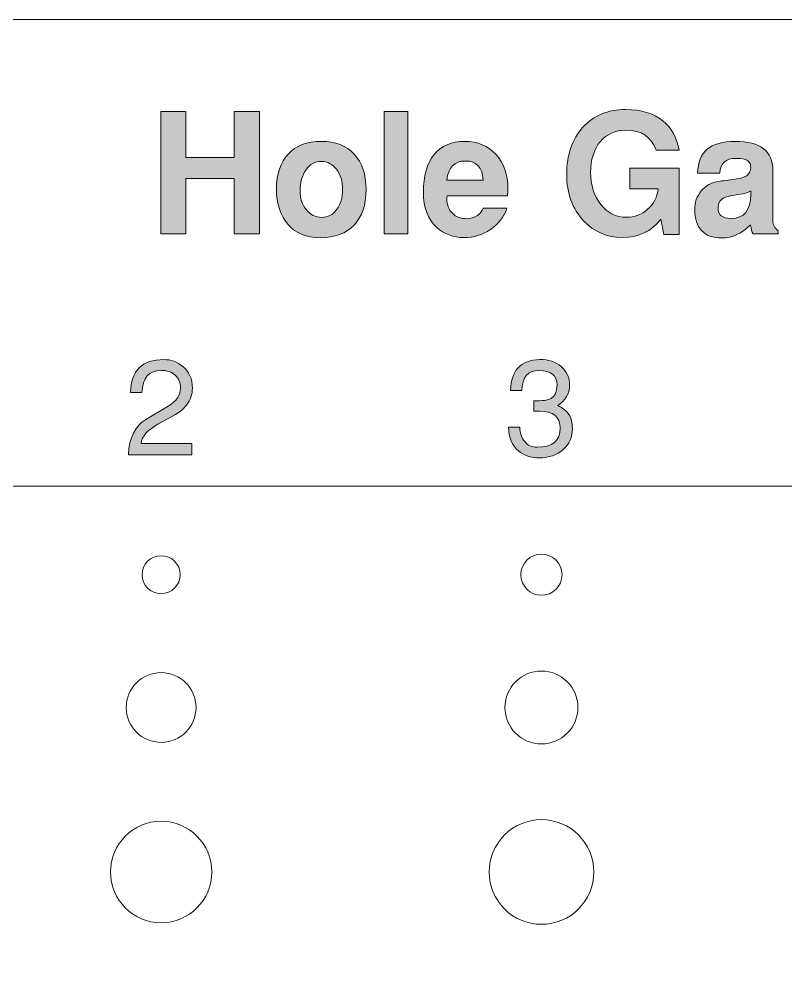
# Model space of a CAD drawing. Header units: inches. Extents: x 1.04 to 10.11, y -6.95 to -1.5.
# Drawn here: x 6.24 to 7.192, y -2.713 to -1.51 of the extents above; entities that cross this region are included whole.
import ezdxf

# ---------------------------------------------------------------- set-up
doc = ezdxf.new("R2010")
doc.units = ezdxf.units.IN
doc.header["$MEASUREMENT"] = 0
doc.layers.add('Layer 1', color=7, linetype='Continuous')

# ---------------------------------------------------------------- blocks, each defined once
blk = doc.blocks.new('block 105')
at = {"layer": 'Layer 1', "true_color": 0xed1f24}
h = blk.add_hatch(color=240, dxfattribs=at)
h.dxf.hatch_style = 2
edge = h.paths.add_edge_path()
edge.add_spline(control_points=[(6.4553, -1.9682), (6.4553, -1.9759), (6.4528, -1.9829), (6.4478, -1.9894), (6.4441, -1.9941), (6.4396, -1.9979), (6.4343, -2.0009), (6.4343, -2.0009), (6.4123, -2.0131), (6.4123, -2.0131), (6.3997, -2.0201), (6.3928, -2.028), (6.3915, -2.0369), (6.3915, -2.0369), (6.4544, -2.0369), (6.4544, -2.0369), (6.4544, -2.0369), (6.4544, -2.0509), (6.4544, -2.0509), (6.4544, -2.0509), (6.3758, -2.0509), (6.3758, -2.0509), (6.3768, -2.0298), (6.384, -2.0152), (6.3974, -2.0071), (6.3974, -2.0071), (6.4253, -1.9904), (6.4253, -1.9904), (6.4354, -1.9844), (6.4405, -1.977), (6.4405, -1.9682), (6.4405, -1.9614), (6.4383, -1.9561), (6.434, -1.9521), (6.4296, -1.9481), (6.4237, -1.9461), (6.4163, -1.9461), (6.4015, -1.9461), (6.3936, -1.9553), (6.3926, -1.9737), (6.3926, -1.9737), (6.3786, -1.9737), (6.3786, -1.9737), (6.379, -1.9464), (6.3927, -1.9327), (6.4198, -1.9327), (6.4287, -1.9327), (6.4365, -1.9355), (6.4433, -1.9411), (6.4513, -1.9476), (6.4553, -1.9567), (6.4553, -1.9682)], knot_values=[0, 0, 0, 0, 1, 1, 1, 2, 2, 2, 3, 3, 3, 4, 4, 4, 5, 5, 5, 6, 6, 6, 7, 7, 7, 8, 8, 8, 9, 9, 9, 10, 10, 10, 11, 11, 11, 12, 12, 12, 13, 13, 13, 14, 14, 14, 15, 15, 15, 16, 16, 16, 17, 17, 17, 17], degree=3, periodic=1)
at = {"layer": 'Layer 1', "lineweight": 0}
blk.add_open_spline([(6.4553, -1.9682), (6.4553, -1.9759), (6.4528, -1.9829), (6.4478, -1.9894), (6.4441, -1.9941), (6.4396, -1.9979), (6.4343, -2.0009), (6.4343, -2.0009), (6.4123, -2.0131), (6.4123, -2.0131), (6.3997, -2.0201), (6.3928, -2.028), (6.3915, -2.0369), (6.3915, -2.0369), (6.4544, -2.0369), (6.4544, -2.0369), (6.4544, -2.0369), (6.4544, -2.0509), (6.4544, -2.0509), (6.4544, -2.0509), (6.3758, -2.0509), (6.3758, -2.0509), (6.3768, -2.0298), (6.384, -2.0152), (6.3974, -2.0071), (6.3974, -2.0071), (6.4253, -1.9904), (6.4253, -1.9904), (6.4354, -1.9844), (6.4405, -1.977), (6.4405, -1.9682), (6.4405, -1.9614), (6.4383, -1.9561), (6.434, -1.9521), (6.4296, -1.9481), (6.4237, -1.9461), (6.4163, -1.9461), (6.4015, -1.9461), (6.3936, -1.9553), (6.3926, -1.9737), (6.3926, -1.9737), (6.3786, -1.9737), (6.3786, -1.9737), (6.379, -1.9464), (6.3927, -1.9327), (6.4198, -1.9327), (6.4287, -1.9327), (6.4365, -1.9355), (6.4433, -1.9411), (6.4513, -1.9476), (6.4553, -1.9567), (6.4553, -1.9682)], degree=3, knots=[0, 0, 0, 0, 1, 1, 1, 2, 2, 2, 3, 3, 3, 4, 4, 4, 5, 5, 5, 6, 6, 6, 7, 7, 7, 8, 8, 8, 9, 9, 9, 10, 10, 10, 11, 11, 11, 12, 12, 12, 13, 13, 13, 14, 14, 14, 15, 15, 15, 16, 16, 16, 17, 17, 17, 17], dxfattribs=at)
blk = doc.blocks.new('block 104')
at = {"layer": 'Layer 1'}
blk.add_blockref('block 105', (0, 0), dxfattribs=at)
blk = doc.blocks.new('block 107')
at = {"layer": 'Layer 1', "true_color": 0xed1f24}
h = blk.add_hatch(color=240, dxfattribs=at)
h.dxf.hatch_style = 2
edge = h.paths.add_edge_path()
edge.add_spline(control_points=[(6.9271, -2.0181), (6.9271, -2.0288), (6.9233, -2.0376), (6.9156, -2.0445), (6.908, -2.0513), (6.8982, -2.0547), (6.8862, -2.0547), (6.8758, -2.0547), (6.8671, -2.0518), (6.8602, -2.0461), (6.8521, -2.0393), (6.848, -2.0294), (6.8479, -2.0166), (6.8479, -2.0166), (6.8619, -2.0166), (6.8619, -2.0166), (6.862, -2.0239), (6.864, -2.0299), (6.8679, -2.0346), (6.8718, -2.0392), (6.8769, -2.0416), (6.8834, -2.0416), (6.9024, -2.0416), (6.9119, -2.0336), (6.9119, -2.0177), (6.9119, -2.0037), (6.9034, -1.9967), (6.8864, -1.9967), (6.8843, -1.9967), (6.882, -1.9967), (6.8794, -1.9967), (6.8794, -1.9967), (6.8794, -1.9841), (6.8794, -1.9841), (6.8895, -1.9841), (6.8965, -1.9831), (6.9002, -1.9811), (6.9054, -1.9783), (6.9081, -1.9726), (6.9081, -1.9641), (6.9081, -1.9522), (6.9006, -1.9462), (6.8856, -1.9462), (6.8718, -1.9462), (6.8647, -1.9545), (6.8642, -1.9711), (6.8642, -1.9711), (6.8504, -1.9711), (6.8504, -1.9711), (6.8512, -1.9458), (6.8633, -1.9331), (6.8867, -1.9327), (6.8975, -1.9325), (6.9063, -1.9354), (6.9132, -1.9413), (6.9201, -1.9473), (6.9236, -1.9551), (6.9236, -1.9649), (6.9236, -1.9751), (6.9187, -1.9834), (6.9089, -1.9897), (6.9154, -1.9929), (6.9201, -1.9967), (6.9229, -2.0011), (6.9257, -2.0054), (6.9271, -2.0111), (6.9271, -2.0181)], knot_values=[0, 0, 0, 0, 1, 1, 1, 2, 2, 2, 3, 3, 3, 4, 4, 4, 5, 5, 5, 6, 6, 6, 7, 7, 7, 8, 8, 8, 9, 9, 9, 10, 10, 10, 11, 11, 11, 12, 12, 12, 13, 13, 13, 14, 14, 14, 15, 15, 15, 16, 16, 16, 17, 17, 17, 18, 18, 18, 19, 19, 19, 20, 20, 20, 21, 21, 21, 22, 22, 22, 22], degree=3, periodic=1)
at = {"layer": 'Layer 1', "lineweight": 0}
blk.add_open_spline([(6.9271, -2.0181), (6.9271, -2.0288), (6.9233, -2.0376), (6.9156, -2.0445), (6.908, -2.0513), (6.8982, -2.0547), (6.8862, -2.0547), (6.8758, -2.0547), (6.8671, -2.0518), (6.8602, -2.0461), (6.8521, -2.0393), (6.848, -2.0294), (6.8479, -2.0166), (6.8479, -2.0166), (6.8619, -2.0166), (6.8619, -2.0166), (6.862, -2.0239), (6.864, -2.0299), (6.8679, -2.0346), (6.8718, -2.0392), (6.8769, -2.0416), (6.8834, -2.0416), (6.9024, -2.0416), (6.9119, -2.0336), (6.9119, -2.0177), (6.9119, -2.0037), (6.9034, -1.9967), (6.8864, -1.9967), (6.8843, -1.9967), (6.882, -1.9967), (6.8794, -1.9967), (6.8794, -1.9967), (6.8794, -1.9841), (6.8794, -1.9841), (6.8895, -1.9841), (6.8965, -1.9831), (6.9002, -1.9811), (6.9054, -1.9783), (6.9081, -1.9726), (6.9081, -1.9641), (6.9081, -1.9522), (6.9006, -1.9462), (6.8856, -1.9462), (6.8718, -1.9462), (6.8647, -1.9545), (6.8642, -1.9711), (6.8642, -1.9711), (6.8504, -1.9711), (6.8504, -1.9711), (6.8512, -1.9458), (6.8633, -1.9331), (6.8867, -1.9327), (6.8975, -1.9325), (6.9063, -1.9354), (6.9132, -1.9413), (6.9201, -1.9473), (6.9236, -1.9551), (6.9236, -1.9649), (6.9236, -1.9751), (6.9187, -1.9834), (6.9089, -1.9897), (6.9154, -1.9929), (6.9201, -1.9967), (6.9229, -2.0011), (6.9257, -2.0054), (6.9271, -2.0111), (6.9271, -2.0181)], degree=3, knots=[0, 0, 0, 0, 1, 1, 1, 2, 2, 2, 3, 3, 3, 4, 4, 4, 5, 5, 5, 6, 6, 6, 7, 7, 7, 8, 8, 8, 9, 9, 9, 10, 10, 10, 11, 11, 11, 12, 12, 12, 13, 13, 13, 14, 14, 14, 15, 15, 15, 16, 16, 16, 17, 17, 17, 18, 18, 18, 19, 19, 19, 20, 20, 20, 21, 21, 21, 22, 22, 22, 22], dxfattribs=at)
blk = doc.blocks.new('block 106')
at = {"layer": 'Layer 1'}
blk.add_blockref('block 107', (0, 0), dxfattribs=at)
blk = doc.blocks.new('block 130')
at = {"layer": 'Layer 1', "lineweight": 0}
blk.add_open_spline([(6.9143, -2.1999), (6.9143, -2.1858), (6.9029, -2.1743), (6.8887, -2.1743), (6.8746, -2.1743), (6.8631, -2.1858), (6.8631, -2.1999), (6.8631, -2.214), (6.8746, -2.2255), (6.8887, -2.2255), (6.9029, -2.2255), (6.9143, -2.214), (6.9143, -2.1999)], degree=3, knots=[0, 0, 0, 0, 1, 1, 1, 2, 2, 2, 3, 3, 3, 4, 4, 4, 4], dxfattribs=at)
blk = doc.blocks.new('block 131')
at = {"layer": 'Layer 1', "lineweight": 0}
blk.add_open_spline([(6.4401, -2.1999), (6.4401, -2.1868), (6.4295, -2.1763), (6.4164, -2.1763), (6.4034, -2.1763), (6.3928, -2.1868), (6.3928, -2.1999), (6.3928, -2.2129), (6.4034, -2.2235), (6.4164, -2.2235), (6.4295, -2.2235), (6.4401, -2.2129), (6.4401, -2.1999)], degree=3, knots=[0, 0, 0, 0, 1, 1, 1, 2, 2, 2, 3, 3, 3, 4, 4, 4, 4], dxfattribs=at)
blk = doc.blocks.new('block 142')
at = {"layer": 'Layer 1', "lineweight": 0}
blk.add_open_spline([(6.934, -2.3648), (6.934, -2.3398), (6.9137, -2.3195), (6.8887, -2.3195), (6.8637, -2.3195), (6.8434, -2.3398), (6.8434, -2.3648), (6.8434, -2.3898), (6.8637, -2.4101), (6.8887, -2.4101), (6.9137, -2.4101), (6.934, -2.3898), (6.934, -2.3648)], degree=3, knots=[0, 0, 0, 0, 1, 1, 1, 2, 2, 2, 3, 3, 3, 4, 4, 4, 4], dxfattribs=at)
blk = doc.blocks.new('block 143')
at = {"layer": 'Layer 1', "lineweight": 0}
blk.add_open_spline([(6.4598, -2.3648), (6.4598, -2.3409), (6.4404, -2.3215), (6.4165, -2.3215), (6.3925, -2.3215), (6.3731, -2.3409), (6.3731, -2.3648), (6.3731, -2.3887), (6.3925, -2.4081), (6.4165, -2.4081), (6.4404, -2.4081), (6.4598, -2.3887), (6.4598, -2.3648)], degree=3, knots=[0, 0, 0, 0, 1, 1, 1, 2, 2, 2, 3, 3, 3, 4, 4, 4, 4], dxfattribs=at)
blk = doc.blocks.new('block 154')
at = {"layer": 'Layer 1', "lineweight": 0}
blk.add_open_spline([(6.9537, -2.5691), (6.9537, -2.5332), (6.9246, -2.5041), (6.8887, -2.5041), (6.8529, -2.5041), (6.8238, -2.5332), (6.8238, -2.5691), (6.8238, -2.605), (6.8529, -2.6341), (6.8887, -2.6341), (6.9246, -2.6341), (6.9537, -2.605), (6.9537, -2.5691)], degree=3, knots=[0, 0, 0, 0, 1, 1, 1, 2, 2, 2, 3, 3, 3, 4, 4, 4, 4], dxfattribs=at)
blk = doc.blocks.new('block 155')
at = {"layer": 'Layer 1', "lineweight": 0}
blk.add_open_spline([(6.4794, -2.5691), (6.4794, -2.5343), (6.4512, -2.5061), (6.4165, -2.5061), (6.3817, -2.5061), (6.3535, -2.5343), (6.3535, -2.5691), (6.3535, -2.6039), (6.3817, -2.6321), (6.4165, -2.6321), (6.4512, -2.6321), (6.4794, -2.6039), (6.4794, -2.5691)], degree=3, knots=[0, 0, 0, 0, 1, 1, 1, 2, 2, 2, 3, 3, 3, 4, 4, 4, 4], dxfattribs=at)
blk = doc.blocks.new('block 269')
at = {"layer": 'Layer 1', "true_color": 0xed1f24}
h = blk.add_hatch(color=240, dxfattribs=at)
h.dxf.hatch_style = 2
edge = h.paths.add_edge_path()
edge.add_spline(control_points=[(7.0596, -1.7772), (7.0596, -1.7772), (7.0407, -1.7772), (7.0407, -1.7772), (7.0407, -1.7772), (7.0369, -1.7584), (7.0369, -1.7584), (7.0255, -1.7736), (7.0095, -1.7811), (6.9888, -1.7811), (6.9701, -1.7811), (6.9541, -1.7742), (6.9411, -1.7603), (6.9271, -1.7454), (6.9201, -1.7263), (6.9201, -1.7028), (6.9201, -1.6784), (6.9268, -1.6588), (6.9402, -1.6442), (6.9536, -1.6295), (6.9713, -1.6222), (6.9934, -1.6222), (7.0126, -1.6222), (7.0279, -1.6268), (7.0394, -1.6361), (7.0503, -1.6449), (7.057, -1.6571), (7.0596, -1.6728), (7.0596, -1.6728), (7.031, -1.6728), (7.031, -1.6728), (7.0253, -1.6561), (7.0128, -1.6478), (6.9935, -1.6478), (6.9802, -1.6478), (6.9697, -1.6526), (6.9617, -1.6621), (6.9538, -1.6715), (6.9498, -1.6843), (6.9498, -1.7002), (6.9498, -1.7163), (6.954, -1.7296), (6.9624, -1.7401), (6.9707, -1.7507), (6.9813, -1.7559), (6.9941, -1.7559), (7.0043, -1.7559), (7.0131, -1.7526), (7.0206, -1.746), (7.0282, -1.7394), (7.0325, -1.7309), (7.0336, -1.7207), (7.0336, -1.7207), (6.9986, -1.7207), (6.9986, -1.7207), (6.9986, -1.7207), (6.9986, -1.6949), (6.9986, -1.6949), (6.9986, -1.6949), (7.0596, -1.6949), (7.0596, -1.6949), (7.0596, -1.6949), (7.0596, -1.7772), (7.0596, -1.7772)], knot_values=[0, 0, 0, 0, 1, 1, 1, 2, 2, 2, 3, 3, 3, 4, 4, 4, 5, 5, 5, 6, 6, 6, 7, 7, 7, 8, 8, 8, 9, 9, 9, 10, 10, 10, 11, 11, 11, 12, 12, 12, 13, 13, 13, 14, 14, 14, 15, 15, 15, 16, 16, 16, 17, 17, 17, 18, 18, 18, 19, 19, 19, 20, 20, 20, 21, 21, 21, 21], degree=3, periodic=1)
h = blk.add_hatch(color=240, dxfattribs=at)
h.dxf.hatch_style = 2
h.paths.add_polyline_path([(6.5386, -1.7766), (6.5073, -1.7766), (6.5073, -1.7078), (6.4471, -1.7078), (6.4471, -1.7766), (6.4159, -1.7766), (6.4159, -1.6247), (6.4471, -1.6247), (6.4471, -1.6818), (6.5073, -1.6818), (6.5073, -1.6247), (6.5386, -1.6247)])
h = blk.add_hatch(color=240, dxfattribs=at)
h.dxf.hatch_style = 2
h.paths.add_polyline_path([(6.7228, -1.7766), (6.6936, -1.7766), (6.6936, -1.6247), (6.7228, -1.6247)])
h = blk.add_hatch(color=240, dxfattribs=at)
h.dxf.hatch_style = 2
edge = h.paths.add_edge_path()
edge.add_spline(control_points=[(6.6709, -1.7216), (6.6709, -1.7406), (6.6659, -1.7553), (6.656, -1.7657), (6.6461, -1.7761), (6.6321, -1.7814), (6.614, -1.7814), (6.5972, -1.7814), (6.5839, -1.7759), (6.5742, -1.7651), (6.5645, -1.7543), (6.5596, -1.7395), (6.5596, -1.7207), (6.5596, -1.7023), (6.5645, -1.6878), (6.5742, -1.6774), (6.5839, -1.667), (6.5976, -1.6618), (6.6153, -1.6618), (6.6328, -1.6618), (6.6464, -1.667), (6.6562, -1.6776), (6.666, -1.6882), (6.6709, -1.7028), (6.6709, -1.7216)], knot_values=[0, 0, 0, 0, 1, 1, 1, 2, 2, 2, 3, 3, 3, 4, 4, 4, 5, 5, 5, 6, 6, 6, 7, 7, 7, 8, 8, 8, 8], degree=3, periodic=1)
edge = h.paths.add_edge_path()
edge.add_spline(control_points=[(6.6417, -1.7217), (6.6417, -1.7113), (6.6392, -1.7028), (6.6342, -1.6963), (6.6292, -1.6898), (6.6229, -1.6866), (6.6153, -1.6866), (6.6076, -1.6866), (6.6013, -1.69), (6.5964, -1.6969), (6.5915, -1.7039), (6.589, -1.7127), (6.589, -1.7235), (6.589, -1.7325), (6.5916, -1.7402), (6.5968, -1.7466), (6.602, -1.753), (6.6083, -1.7561), (6.6157, -1.7561), (6.6233, -1.7561), (6.6296, -1.7529), (6.6344, -1.7465), (6.6393, -1.74), (6.6417, -1.7318), (6.6417, -1.7217)], knot_values=[0, 0, 0, 0, 1, 1, 1, 2, 2, 2, 3, 3, 3, 4, 4, 4, 5, 5, 5, 6, 6, 6, 7, 7, 7, 8, 8, 8, 8], degree=3, periodic=1)
h = blk.add_hatch(color=240, dxfattribs=at)
h.dxf.hatch_style = 2
edge = h.paths.add_edge_path()
edge.add_spline(control_points=[(6.8471, -1.7203), (6.8471, -1.7236), (6.8469, -1.7266), (6.8465, -1.7293), (6.8465, -1.7293), (6.7717, -1.7293), (6.7717, -1.7293), (6.7714, -1.7301), (6.7713, -1.7314), (6.7713, -1.7332), (6.7713, -1.7406), (6.7736, -1.7465), (6.7781, -1.751), (6.7826, -1.7556), (6.7886, -1.7578), (6.7959, -1.7578), (6.8007, -1.7578), (6.8051, -1.7564), (6.8093, -1.7536), (6.813, -1.751), (6.8153, -1.748), (6.8163, -1.7447), (6.8163, -1.7447), (6.8459, -1.7447), (6.8459, -1.7447), (6.842, -1.7557), (6.8352, -1.7645), (6.8254, -1.7711), (6.8156, -1.7778), (6.8046, -1.7811), (6.7925, -1.7811), (6.7791, -1.7811), (6.7678, -1.7769), (6.7586, -1.7684), (6.7476, -1.7583), (6.7421, -1.7438), (6.7421, -1.7249), (6.7421, -1.7046), (6.7465, -1.689), (6.7554, -1.6781), (6.7642, -1.6672), (6.7768, -1.6618), (6.7934, -1.6618), (6.8095, -1.6618), (6.8225, -1.6671), (6.8323, -1.6779), (6.8422, -1.6887), (6.8471, -1.7028), (6.8471, -1.7203)], knot_values=[0, 0, 0, 0, 1, 1, 1, 2, 2, 2, 3, 3, 3, 4, 4, 4, 5, 5, 5, 6, 6, 6, 7, 7, 7, 8, 8, 8, 9, 9, 9, 10, 10, 10, 11, 11, 11, 12, 12, 12, 13, 13, 13, 14, 14, 14, 15, 15, 15, 16, 16, 16, 16], degree=3, periodic=1)
edge = h.paths.add_edge_path()
edge.add_spline(control_points=[(6.8163, -1.7097), (6.8155, -1.694), (6.8082, -1.6861), (6.7944, -1.6861), (6.7806, -1.6861), (6.7728, -1.694), (6.7713, -1.7097), (6.7713, -1.7097), (6.8163, -1.7097), (6.8163, -1.7097)], knot_values=[0, 0, 0, 0, 1, 1, 1, 2, 2, 2, 3, 3, 3, 3], degree=3, periodic=1)
h = blk.add_hatch(color=240, dxfattribs=at)
h.dxf.hatch_style = 2
edge = h.paths.add_edge_path()
edge.add_spline(control_points=[(7.1825, -1.7766), (7.1825, -1.7766), (7.1515, -1.7766), (7.1515, -1.7766), (7.1501, -1.7743), (7.1491, -1.7707), (7.1484, -1.7655), (7.1377, -1.7762), (7.1257, -1.7816), (7.1123, -1.7816), (7.1015, -1.7816), (7.0932, -1.7785), (7.0876, -1.7725), (7.0819, -1.7665), (7.079, -1.7579), (7.079, -1.7468), (7.079, -1.7376), (7.0817, -1.7298), (7.0871, -1.7232), (7.0925, -1.7167), (7.0998, -1.7127), (7.109, -1.7114), (7.1133, -1.7108), (7.1206, -1.7098), (7.1309, -1.7084), (7.137, -1.7075), (7.1414, -1.706), (7.1441, -1.704), (7.1468, -1.7019), (7.1483, -1.6987), (7.1486, -1.6943), (7.149, -1.6866), (7.143, -1.6828), (7.1305, -1.6828), (7.1174, -1.6828), (7.1107, -1.6889), (7.1103, -1.7011), (7.1103, -1.7011), (7.0825, -1.7011), (7.0825, -1.7011), (7.0831, -1.6878), (7.0871, -1.6779), (7.0945, -1.6715), (7.102, -1.665), (7.1136, -1.6618), (7.1294, -1.6618), (7.1605, -1.6618), (7.1761, -1.6738), (7.1761, -1.6978), (7.1761, -1.6978), (7.1761, -1.7601), (7.1761, -1.7601), (7.1761, -1.765), (7.1782, -1.7692), (7.1825, -1.7728), (7.1825, -1.7728), (7.1825, -1.7766), (7.1825, -1.7766)], knot_values=[0, 0, 0, 0, 1, 1, 1, 2, 2, 2, 3, 3, 3, 4, 4, 4, 5, 5, 5, 6, 6, 6, 7, 7, 7, 8, 8, 8, 9, 9, 9, 10, 10, 10, 11, 11, 11, 12, 12, 12, 13, 13, 13, 14, 14, 14, 15, 15, 15, 16, 16, 16, 17, 17, 17, 18, 18, 18, 19, 19, 19, 19], degree=3, periodic=1)
edge = h.paths.add_edge_path()
edge.add_spline(control_points=[(7.1486, -1.7274), (7.1486, -1.7274), (7.1486, -1.723), (7.1486, -1.723), (7.1444, -1.7254), (7.1401, -1.7268), (7.1358, -1.7274), (7.1256, -1.7286), (7.1188, -1.7302), (7.1153, -1.732), (7.1104, -1.7343), (7.108, -1.7385), (7.108, -1.7445), (7.108, -1.7531), (7.1133, -1.7574), (7.1241, -1.7574), (7.1404, -1.7574), (7.1486, -1.7474), (7.1486, -1.7274)], knot_values=[0, 0, 0, 0, 1, 1, 1, 2, 2, 2, 3, 3, 3, 4, 4, 4, 5, 5, 5, 6, 6, 6, 6], degree=3, periodic=1)
at = {"layer": 'Layer 1', "lineweight": 0}
for points in [[(6.5386, -1.7766), (6.5073, -1.7766), (6.5073, -1.7078), (6.4471, -1.7078), (6.4471, -1.7766), (6.4159, -1.7766), (6.4159, -1.6247), (6.4471, -1.6247), (6.4471, -1.6818), (6.5073, -1.6818), (6.5073, -1.6247), (6.5386, -1.6247), (6.5386, -1.7766)], [(6.7228, -1.7766), (6.6936, -1.7766), (6.6936, -1.6247), (6.7228, -1.6247), (6.7228, -1.7766)]]:
    blk.add_lwpolyline(points, dxfattribs=at)
for points, knots in [([(7.0596, -1.7772), (7.0596, -1.7772), (7.0407, -1.7772), (7.0407, -1.7772), (7.0407, -1.7772), (7.0369, -1.7584), (7.0369, -1.7584), (7.0255, -1.7736), (7.0095, -1.7811), (6.9888, -1.7811), (6.9701, -1.7811), (6.9541, -1.7742), (6.9411, -1.7603), (6.9271, -1.7454), (6.9201, -1.7263), (6.9201, -1.7028), (6.9201, -1.6784), (6.9268, -1.6588), (6.9402, -1.6442), (6.9536, -1.6295), (6.9713, -1.6222), (6.9934, -1.6222), (7.0126, -1.6222), (7.0279, -1.6268), (7.0394, -1.6361), (7.0503, -1.6449), (7.057, -1.6571), (7.0596, -1.6728), (7.0596, -1.6728), (7.031, -1.6728), (7.031, -1.6728), (7.0253, -1.6561), (7.0128, -1.6478), (6.9935, -1.6478), (6.9802, -1.6478), (6.9697, -1.6526), (6.9617, -1.6621), (6.9538, -1.6715), (6.9498, -1.6843), (6.9498, -1.7002), (6.9498, -1.7163), (6.954, -1.7296), (6.9624, -1.7401), (6.9707, -1.7507), (6.9813, -1.7559), (6.9941, -1.7559), (7.0043, -1.7559), (7.0131, -1.7526), (7.0206, -1.746), (7.0282, -1.7394), (7.0325, -1.7309), (7.0336, -1.7207), (7.0336, -1.7207), (6.9986, -1.7207), (6.9986, -1.7207), (6.9986, -1.7207), (6.9986, -1.6949), (6.9986, -1.6949), (6.9986, -1.6949), (7.0596, -1.6949), (7.0596, -1.6949), (7.0596, -1.6949), (7.0596, -1.7772), (7.0596, -1.7772)], [0, 0, 0, 0, 1, 1, 1, 2, 2, 2, 3, 3, 3, 4, 4, 4, 5, 5, 5, 6, 6, 6, 7, 7, 7, 8, 8, 8, 9, 9, 9, 10, 10, 10, 11, 11, 11, 12, 12, 12, 13, 13, 13, 14, 14, 14, 15, 15, 15, 16, 16, 16, 17, 17, 17, 18, 18, 18, 19, 19, 19, 20, 20, 20, 21, 21, 21, 21]), ([(6.6709, -1.7216), (6.6709, -1.7406), (6.6659, -1.7553), (6.656, -1.7657), (6.6461, -1.7761), (6.6321, -1.7814), (6.614, -1.7814), (6.5972, -1.7814), (6.5839, -1.7759), (6.5742, -1.7651), (6.5645, -1.7543), (6.5596, -1.7395), (6.5596, -1.7207), (6.5596, -1.7023), (6.5645, -1.6878), (6.5742, -1.6774), (6.5839, -1.667), (6.5976, -1.6618), (6.6153, -1.6618), (6.6328, -1.6618), (6.6464, -1.667), (6.6562, -1.6776), (6.666, -1.6882), (6.6709, -1.7028), (6.6709, -1.7216)], [0, 0, 0, 0, 1, 1, 1, 2, 2, 2, 3, 3, 3, 4, 4, 4, 5, 5, 5, 6, 6, 6, 7, 7, 7, 8, 8, 8, 8]), ([(6.8471, -1.7203), (6.8471, -1.7236), (6.8469, -1.7266), (6.8465, -1.7293), (6.8465, -1.7293), (6.7717, -1.7293), (6.7717, -1.7293), (6.7714, -1.7301), (6.7713, -1.7314), (6.7713, -1.7332), (6.7713, -1.7406), (6.7736, -1.7465), (6.7781, -1.751), (6.7826, -1.7556), (6.7886, -1.7578), (6.7959, -1.7578), (6.8007, -1.7578), (6.8051, -1.7564), (6.8093, -1.7536), (6.813, -1.751), (6.8153, -1.748), (6.8163, -1.7447), (6.8163, -1.7447), (6.8459, -1.7447), (6.8459, -1.7447), (6.842, -1.7557), (6.8352, -1.7645), (6.8254, -1.7711), (6.8156, -1.7778), (6.8046, -1.7811), (6.7925, -1.7811), (6.7791, -1.7811), (6.7678, -1.7769), (6.7586, -1.7684), (6.7476, -1.7583), (6.7421, -1.7438), (6.7421, -1.7249), (6.7421, -1.7046), (6.7465, -1.689), (6.7554, -1.6781), (6.7642, -1.6672), (6.7768, -1.6618), (6.7934, -1.6618), (6.8095, -1.6618), (6.8225, -1.6671), (6.8323, -1.6779), (6.8422, -1.6887), (6.8471, -1.7028), (6.8471, -1.7203)], [0, 0, 0, 0, 1, 1, 1, 2, 2, 2, 3, 3, 3, 4, 4, 4, 5, 5, 5, 6, 6, 6, 7, 7, 7, 8, 8, 8, 9, 9, 9, 10, 10, 10, 11, 11, 11, 12, 12, 12, 13, 13, 13, 14, 14, 14, 15, 15, 15, 16, 16, 16, 16]), ([(7.1825, -1.7766), (7.1825, -1.7766), (7.1515, -1.7766), (7.1515, -1.7766), (7.1501, -1.7743), (7.1491, -1.7707), (7.1484, -1.7655), (7.1377, -1.7762), (7.1257, -1.7816), (7.1123, -1.7816), (7.1015, -1.7816), (7.0932, -1.7785), (7.0876, -1.7725), (7.0819, -1.7665), (7.079, -1.7579), (7.079, -1.7468), (7.079, -1.7376), (7.0817, -1.7298), (7.0871, -1.7232), (7.0925, -1.7167), (7.0998, -1.7127), (7.109, -1.7114), (7.1133, -1.7108), (7.1206, -1.7098), (7.1309, -1.7084), (7.137, -1.7075), (7.1414, -1.706), (7.1441, -1.704), (7.1468, -1.7019), (7.1483, -1.6987), (7.1486, -1.6943), (7.149, -1.6866), (7.143, -1.6828), (7.1305, -1.6828), (7.1174, -1.6828), (7.1107, -1.6889), (7.1103, -1.7011), (7.1103, -1.7011), (7.0825, -1.7011), (7.0825, -1.7011), (7.0831, -1.6878), (7.0871, -1.6779), (7.0945, -1.6715), (7.102, -1.665), (7.1136, -1.6618), (7.1294, -1.6618), (7.1605, -1.6618), (7.1761, -1.6738), (7.1761, -1.6978), (7.1761, -1.6978), (7.1761, -1.7601), (7.1761, -1.7601), (7.1761, -1.765), (7.1782, -1.7692), (7.1825, -1.7728), (7.1825, -1.7728), (7.1825, -1.7766), (7.1825, -1.7766)], [0, 0, 0, 0, 1, 1, 1, 2, 2, 2, 3, 3, 3, 4, 4, 4, 5, 5, 5, 6, 6, 6, 7, 7, 7, 8, 8, 8, 9, 9, 9, 10, 10, 10, 11, 11, 11, 12, 12, 12, 13, 13, 13, 14, 14, 14, 15, 15, 15, 16, 16, 16, 17, 17, 17, 18, 18, 18, 19, 19, 19, 19]), ([(6.6417, -1.7217), (6.6417, -1.7113), (6.6392, -1.7028), (6.6342, -1.6963), (6.6292, -1.6898), (6.6229, -1.6866), (6.6153, -1.6866), (6.6076, -1.6866), (6.6013, -1.69), (6.5964, -1.6969), (6.5915, -1.7039), (6.589, -1.7127), (6.589, -1.7235), (6.589, -1.7325), (6.5916, -1.7402), (6.5968, -1.7466), (6.602, -1.753), (6.6083, -1.7561), (6.6157, -1.7561), (6.6233, -1.7561), (6.6296, -1.7529), (6.6344, -1.7465), (6.6393, -1.74), (6.6417, -1.7318), (6.6417, -1.7217)], [0, 0, 0, 0, 1, 1, 1, 2, 2, 2, 3, 3, 3, 4, 4, 4, 5, 5, 5, 6, 6, 6, 7, 7, 7, 8, 8, 8, 8]), ([(6.8163, -1.7097), (6.8155, -1.694), (6.8082, -1.6861), (6.7944, -1.6861), (6.7806, -1.6861), (6.7728, -1.694), (6.7713, -1.7097), (6.7713, -1.7097), (6.8163, -1.7097), (6.8163, -1.7097)], [0, 0, 0, 0, 1, 1, 1, 2, 2, 2, 3, 3, 3, 3]), ([(7.1486, -1.7274), (7.1486, -1.7274), (7.1486, -1.723), (7.1486, -1.723), (7.1444, -1.7254), (7.1401, -1.7268), (7.1358, -1.7274), (7.1256, -1.7286), (7.1188, -1.7302), (7.1153, -1.732), (7.1104, -1.7343), (7.108, -1.7385), (7.108, -1.7445), (7.108, -1.7531), (7.1133, -1.7574), (7.1241, -1.7574), (7.1404, -1.7574), (7.1486, -1.7474), (7.1486, -1.7274)], [0, 0, 0, 0, 1, 1, 1, 2, 2, 2, 3, 3, 3, 4, 4, 4, 5, 5, 5, 6, 6, 6, 6])]:
    blk.add_open_spline(points, degree=3, knots=knots, dxfattribs=at)
blk = doc.blocks.new('block 99')
at = {"layer": 'Layer 1', "lineweight": 0}
blk.add_lwpolyline([(10.1113, -1.5102), (4.639, -1.5102), (4.639, -6.9491), (10.1113, -6.9491), (10.1113, -1.5102)], dxfattribs=at)
at = {"layer": 'Layer 1', "color": 7, "lineweight": 5, "true_color": 0xffffff}
blk.add_lwpolyline([(5.288, -2.0899), (9.937, -2.0899)], dxfattribs=at)
at = {"layer": 'Layer 1'}
for name in ['block 269', 'block 104', 'block 106', 'block 131', 'block 130', 'block 142', 'block 143', 'block 155', 'block 154']:
    blk.add_blockref(name, (0, 0), dxfattribs=at)

msp = doc.modelspace()

# ---------------------------------------------------------------- block references
at = {"layer": 'Layer 1'}
msp.add_blockref('block 99', (0, 0), dxfattribs=at)

doc.saveas('drawing.dxf')
